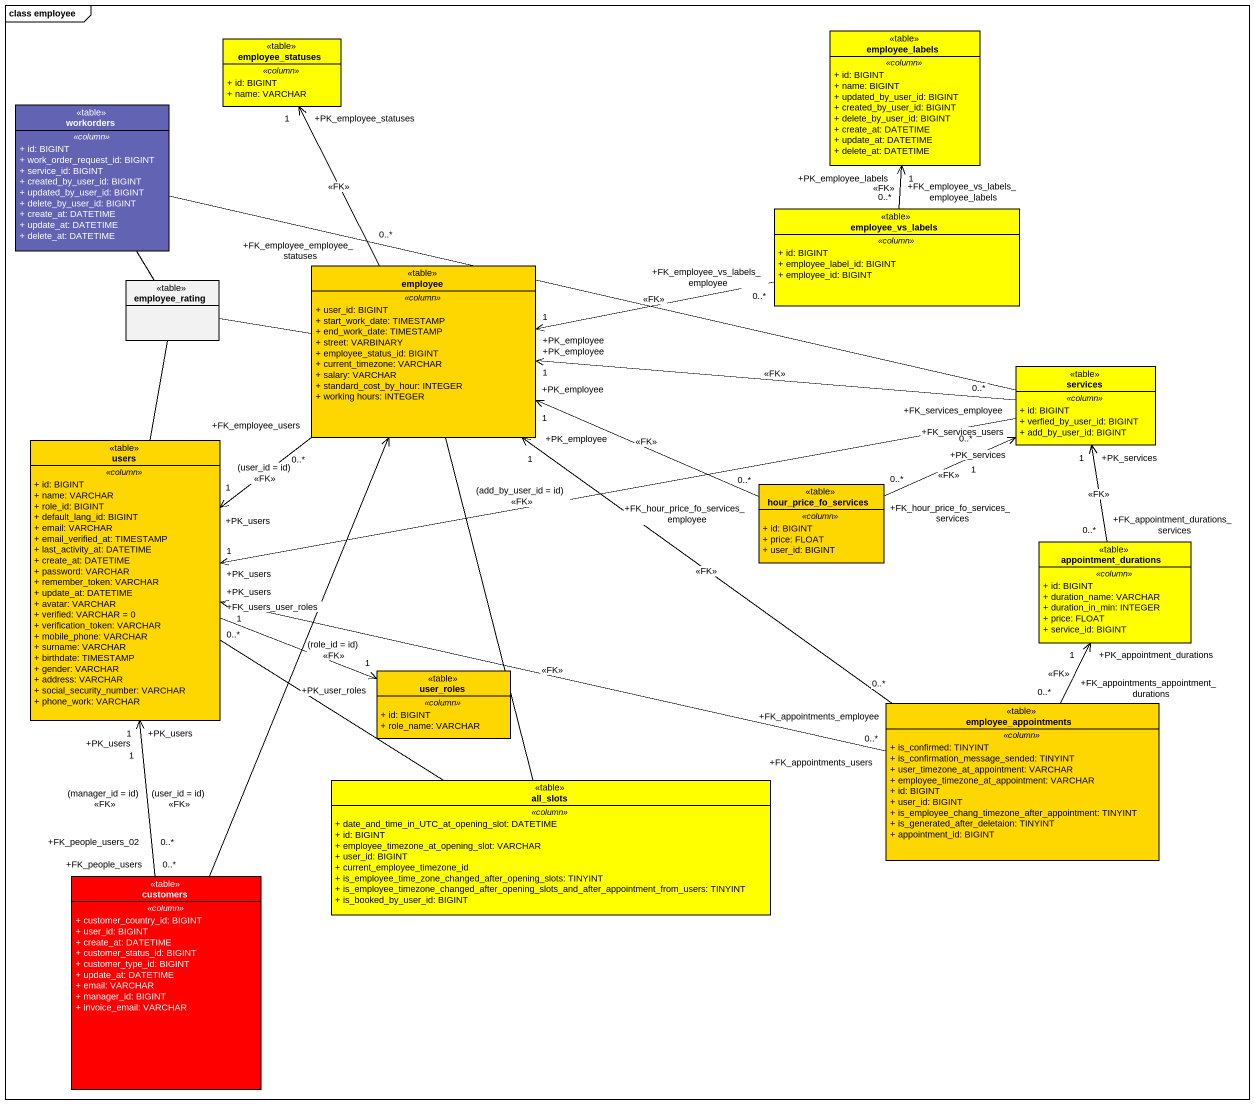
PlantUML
@startuml
mainframe class employee
hide circle
hide empty members
skinparam classAttributeIconSize 0
class employee_statuses <<table>> #FFFF00 {
  .. <<column>> ..
  + id: BIGINT
  + name: VARCHAR
}
class employee_labels <<table>> #FFFF00 {
  .. <<column>> ..
  + id: BIGINT
  + name: BIGINT
  + updated_by_user_id: BIGINT
  + created_by_user_id: BIGINT
  + delete_by_user_id: BIGINT
  + create_at: DATETIME
  + update_at: DATETIME
  + delete_at: DATETIME
}
class workorders <<table>> #6363B4 {
  .. <<column>> ..
  + id: BIGINT
  + work_order_request_id: BIGINT
  + service_id: BIGINT
  + created_by_user_id: BIGINT
  + updated_by_user_id: BIGINT
  + delete_by_user_id: BIGINT
  + create_at: DATETIME
  + update_at: DATETIME
  + delete_at: DATETIME
}
class employee_vs_labels <<table>> #FFFF00 {
  .. <<column>> ..
  + id: BIGINT
  + employee_label_id: BIGINT
  + employee_id: BIGINT
}
class employee_rating <<table>>
class employee <<table>> #FFD700 {
  .. <<column>> ..
  + user_id: BIGINT
  + start_work_date: TIMESTAMP
  + end_work_date: TIMESTAMP
  + street: VARBINARY
  + employee_status_id: BIGINT
  + current_timezone: VARCHAR
  + salary: VARCHAR
  + standard_cost_by_hour: INTEGER
  + working hours: INTEGER
}
class services <<table>> #FFFF00 {
  .. <<column>> ..
  + id: BIGINT
  + verfied_by_user_id: BIGINT
  + add_by_user_id: BIGINT
}
class users <<table>> #FFD700 {
  .. <<column>> ..
  + id: BIGINT
  + name: VARCHAR
  + role_id: BIGINT
  + default_lang_id: BIGINT
  + email: VARCHAR
  + email_verified_at: TIMESTAMP
  + last_activity_at: DATETIME
  + create_at: DATETIME
  + password: VARCHAR
  + remember_token: VARCHAR
  + update_at: DATETIME
  + avatar: VARCHAR
  + verified: VARCHAR = 0
  + verification_token: VARCHAR
  + mobile_phone: VARCHAR
  + surname: VARCHAR
  + birthdate: TIMESTAMP
  + gender: VARCHAR
  + address: VARCHAR
  + social_security_number: VARCHAR
  + phone_work: VARCHAR
}
class hour_price_fo_services <<table>> #FFD700 {
  .. <<column>> ..
  + id: BIGINT
  + price: FLOAT
  + user_id: BIGINT
}
class appointment_durations <<table>> #FFFF00 {
  .. <<column>> ..
  + id: BIGINT
  + duration_name: VARCHAR
  + duration_in_min: INTEGER
  + price: FLOAT
  + service_id: BIGINT
}
class user_roles <<table>> #FFD700 {
  .. <<column>> ..
  + id: BIGINT
  + role_name: VARCHAR
}
class employee_appointments <<table>> #FFD700 {
  .. <<column>> ..
  + is_confirmed: TINYINT
  + is_confirmation_message_sended: TINYINT
  + user_timezone_at_appointment: VARCHAR
  + employee_timezone_at_appointment: VARCHAR
  + id: BIGINT
  + user_id: BIGINT
  + is_employee_chang_timezone_after_appointment: TINYINT
  + is_generated_after_deletaion: TINYINT
  + appointment_id: BIGINT
}
class all_slots <<table>> #FFFF00 {
  .. <<column>> ..
  + date_and_time_in_UTC_at_opening_slot: DATETIME
  + id: BIGINT
  + employee_timezone_at_opening_slot: VARCHAR
  + user_id: BIGINT
  + current_employee_timezone_id
  + is_employee_time_zone_changed_after_opening_slots: TINYINT
  + is_employee_timezone_changed_after_opening_slots_and_after_appointment_from_users: TINYINT
  + is_booked_by_user_id: BIGINT
}
class customers <<table>> #FF0000 {
  .. <<column>> ..
  + customer_country_id: BIGINT
  + user_id: BIGINT
  + create_at: DATETIME
  + customer_status_id: BIGINT
  + customer_type_id: BIGINT
  + update_at: DATETIME
  + email: VARCHAR
  + manager_id: BIGINT
  + invoice_email: VARCHAR
}
workorders -right- services
employee_vs_labels "+FK_employee_vs_labels_employee_labels\n0..*" -up-> "+PK_employee_labels\n1" employee_labels : <<FK>>
employee_vs_labels "+FK_employee_vs_labels_employee\n0..*" -left-> "+PK_employee\n1" employee : <<FK>>
employee_rating -up- workorders
employee_rating -right- employee
employee_rating -- users
employee "+FK_employee_employee_statuses\n0..*" -up-> "+PK_employee_statuses\n1" employee_statuses : <<FK>>
employee "+FK_employee_users\n0..*" --> "+PK_users\n1" users : (user_id = id)\n<<FK>>
services "+FK_services_employee\n0..*" -left-> "+PK_employee\n1" employee : <<FK>>
services "+FK_services_users\n0..*" -left-> "+PK_users\n1" users : (add_by_user_id = id)\n<<FK>>
users "+FK_users_user_roles\n0..*" -right-> "+PK_user_roles\n1" user_roles : (role_id = id)\n<<FK>>
hour_price_fo_services "+FK_hour_price_fo_services_employee\n0..*" -left-> "+PK_employee\n1" employee : <<FK>>
hour_price_fo_services "+FK_hour_price_fo_services_services\n0..*" -right-> "+PK_services\n1" services : <<FK>>
appointment_durations "+FK_appointment_durations_services\n0..*" -up-> "+PK_services\n1" services : <<FK>>
employee_appointments "+FK_appointments_employee\n0..*" -up-> "+PK_employee\n1" employee : <<FK>>
employee_appointments "+FK_appointments_users\n0..*" -left-> "+PK_users\n1" users : <<FK>>
employee_appointments "+FK_appointments_appointment_durations\n0..*" -up-> "+PK_appointment_durations\n1" appointment_durations : <<FK>>
all_slots -up- employee
all_slots -up- users
customers -up-> employee
customers "+FK_people_users\n0..*" -up-> "+PK_users\n1" users : (user_id = id)\n<<FK>>
customers "+FK_people_users_02\n0..*" -up-> "+PK_users\n1" users : (manager_id = id)\n<<FK>>
@enduml
